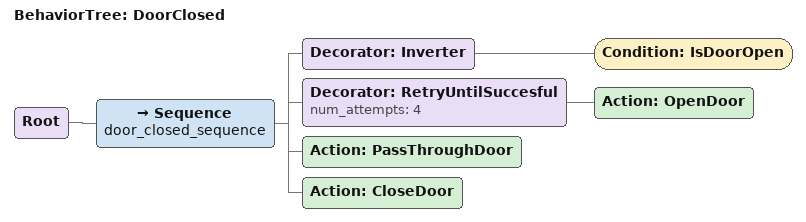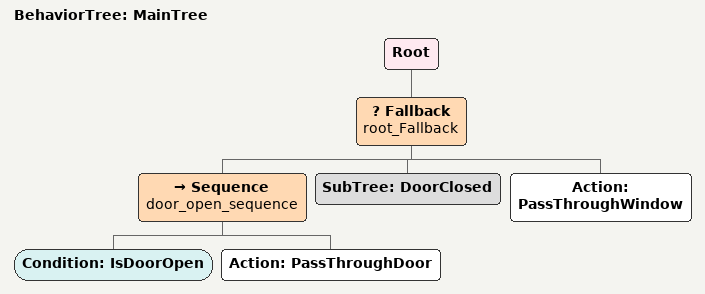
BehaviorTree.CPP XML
<root main_tree_to_execute="MainTree">
    <BehaviorTree ID="DoorClosed">
        <Root>
            <Sequence name="door_closed_sequence">
                <Decorator ID="Inverter">
                    <Condition ID="IsDoorOpen"/>
                </Decorator>
                <Decorator ID="RetryUntilSuccesful" num_attempts="4">
                    <Action ID="OpenDoor"/>
                </Decorator>
                <Action ID="PassThroughDoor"/>
                <Action ID="CloseDoor"/>
            </Sequence>
        </Root>
    </BehaviorTree>
    <BehaviorTree ID="MainTree">
        <Root>
            <Fallback name="root_Fallback">
                <Sequence name="door_open_sequence">
                    <Condition ID="IsDoorOpen"/>
                    <Action ID="PassThroughDoor"/>
                </Sequence>
                <SubTree ID="DoorClosed"/>
                <Action ID="PassThroughWindow"/>
            </Fallback>
        </Root>
    </BehaviorTree>
</root>
